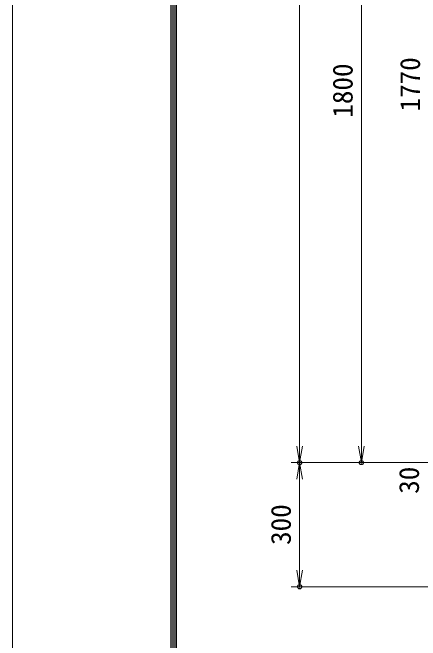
# Model space of a CAD drawing. Units: millimetres, scale not verified. Extents: x -5936 to 5936, y -4198 to 4198.
# Drawn here: x -5936 to -4952, y -1315 to 202 of the extents above; entities that cross this region are included whole.
import ezdxf
from ezdxf.enums import TextEntityAlignment as Align

# ---------------------------------------------------------------- set-up
doc = ezdxf.new("R2010")
doc.units = ezdxf.units.MM
doc.header["$LTSCALE"] = 20
doc.header["$PDMODE"] = 32
doc.header["$PDSIZE"] = 10
doc.layers.add('0-A_D-TTL', color=2, linetype='Continuous', lineweight=9)
doc.layers.add('0-B_0', color=7, linetype='Continuous', lineweight=9)
doc.layers.add('0-C_Defpoints', color=7, linetype='Continuous')
doc.styles.add('ＭＳ ゴシック', font='')
doc.styles.get('ＭＳ ゴシック').set_extended_font_data('MS Gothic')

# ---------------------------------------------------------------- blocks, each defined once
blk = doc.blocks.new('_OPEN')
at = {"layer": '0-B_0'}
blk.add_line((-20, 3.333), (0, 0), dxfattribs=at)
blk.add_lwpolyline([(-20, -3.333), (0, 0), (-20, 0)], dxfattribs=at)

msp = doc.modelspace()

# ---------------------------------------------------------------- linework, layer by layer
at = {"layer": '0-A_D-TTL'}
for points in [[(-5936, 4197.63), (5936, 4197.63), (5936, -4197.57), (-5936, -4197.57)], [(-5554.4, 3886.69), (5554.4, 3886.69), (5554.4, -3886.64), (-5554.4, -3886.64)], [(-5550.87, 3883.16), (5550.86, 3883.16), (5550.86, -3883.11), (-5550.87, -3883.11)], [(-5547.34, 3879.63), (5547.33, 3879.63), (5547.33, -3879.57), (-5547.34, -3879.57)], [(-5543.8, 3876.09), (5543.8, 3876.09), (5543.8, -3876.04), (-5543.8, -3876.04)], [(-5540.27, 3872.56), (5540.26, 3872.56), (5540.26, -3872.51), (-5540.27, -3872.51)]]:
    msp.add_lwpolyline(points, close=True, dxfattribs=at)
at = {"layer": '0-B_0'}
for p, q in [((-5243.61, 1384.84), (-5243.61, -845.16)), ((-5094.58, 874.84), (-5094.58, -845.16)), ((-4504.03, -885.16), (-5263.61, -885.16)), ((-4504.03, -885.16), (-5263.61, -885.16)), ((-4504.03, -885.16), (-5114.58, -885.16)), ((-5243.61, -925.16), (-5243.61, -1145.16)), ((-4379.03, -1185.16), (-5263.61, -1185.16))]:
    msp.add_line(p, q, dxfattribs=at)
at = {"layer": '0-C_Defpoints'}
for p in [(-5243.61, -885.16), (-5094.58, -885.16), (-5243.61, -1185.16)]:
    msp.add_point(p, dxfattribs=at)

# ---------------------------------------------------------------- block references
at = {"layer": '0-B_0', "xscale": 2, "yscale": 2}
for p, rotation in [((-5243.61, -885.16), 270), ((-5094.58, -885.16), 270), ((-5243.61, -885.16), 90), ((-5243.61, -1185.16), 270)]:
    msp.add_blockref('_OPEN', p, dxfattribs=dict(at, rotation=rotation))

# ---------------------------------------------------------------- texts
at = {"layer": '0-B_0', "style": 'ＭＳ ゴシック'}
for s, p in [('1770', (-4938.73, -37.06)), ('1800', (-5101.33, -52.06)), ('30', (-4941.25, -960.55)), ('300', (-5250.36, -1084.03))]:
    msp.add_text(s, height=48.09, rotation=90, dxfattribs=at).set_placement(p, align=Align.BOTTOM_LEFT)

doc.saveas('drawing.dxf')
